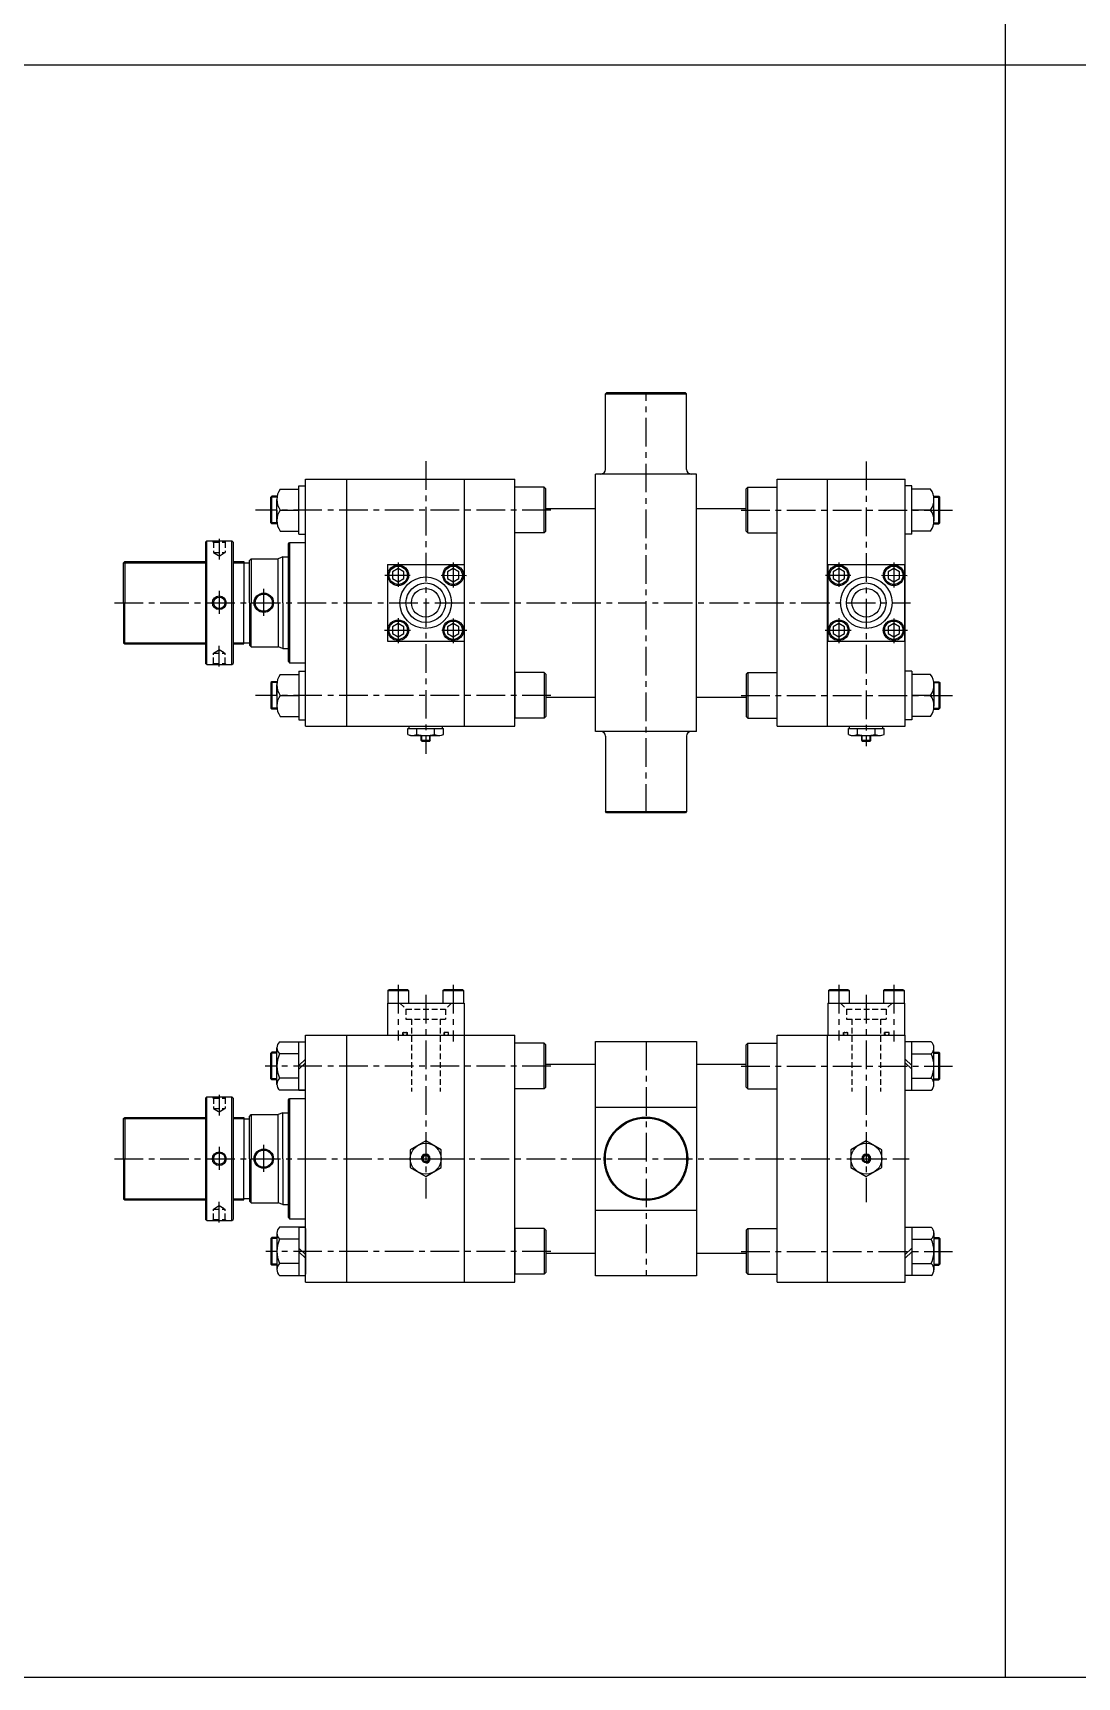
# Model space of a CAD drawing. Extents: x -819 to 9946, y 0 to 4813.
# Drawn here: x 602 to 1514, y 0 to 1437 of the extents above; entities that cross this region are included whole.
import ezdxf

# ---------------------------------------------------------------- set-up
doc = ezdxf.new("R2010")
doc.units = 0
doc.header["$LTSCALE"] = 10
doc.header["$MEASUREMENT"] = 0
for name, pattern in [('CENTER', [2, 1.25, -0.25, 0.25, -0.25]), ('CENTERX2', [4, 2.5, -0.5, 0.5, -0.5]), ('HIDDENX2', [0.75, 0.5, -0.25])]:
    doc.linetypes.add(name, pattern=pattern)
doc.layers.get('0').update_dxf_attribs({"linetype": 'CONTINUOUS'})
for name, color, linetype in [('BOM-UDEF', 3, 'CONTINUOUS'), ('CEN', 1, 'CENTERX2'), ('DIM', 2, 'CONTINUOUS'), ('HID', 2, 'HIDDENX2'), ('ML', 7, 'CONTINUOUS')]:
    doc.layers.add(name, color=color, linetype=linetype)

msp = doc.modelspace()

# ---------------------------------------------------------------- linework, layer by layer
for p, q in [((1451.42, 0), (1451.42, 2826.778)), ((5972.619, 1408.728), (0, 1408.728)), ((0, 0), (9946.14, 0))]:
    msp.add_line(p, q)
at = {"color": 7, "linetype": 'Continuous'}
for p, q in [((929.254, 823.952), (929.254, 828.969)), ((929.254, 828.969), (935.592, 828.969)), ((930.254, 828.969), (930.254, 830.969)), ((930.254, 830.969), (959.431, 830.969)), ((932.429, 822.969), (957.255, 822.969)), ((935.592, 828.969), (960.431, 828.969)), ((937.048, 823.952), (937.048, 828.969)), ((940.842, 823.224), (940.842, 823.226)), ((940.842, 818.469), (940.842, 822.969)), ((948.842, 818.469), (948.842, 822.969)), ((952.636, 823.952), (952.636, 828.969)), ((959.431, 828.969), (959.431, 830.969)), ((960.431, 823.952), (960.431, 828.969)), ((1314.254, 823.952), (1314.254, 828.969)), ((1314.254, 828.969), (1320.592, 828.969)), ((1315.254, 828.969), (1315.254, 830.969)), ((1315.254, 830.969), (1344.431, 830.969)), ((1317.429, 822.969), (1342.255, 822.969)), ((1320.592, 828.969), (1345.431, 828.969)), ((1322.048, 823.952), (1322.048, 828.969)), ((1325.842, 823.224), (1325.842, 823.226)), ((1325.842, 818.469), (1325.842, 822.969)), ((1333.842, 818.469), (1333.842, 822.969)), ((1337.636, 823.952), (1337.636, 828.969)), ((1344.431, 828.969), (1344.431, 830.969)), ((1345.431, 823.952), (1345.431, 828.969)), ((940.842, 818.469), (941.342, 817.969)), ((948.842, 818.469), (940.842, 818.469)), ((941.342, 817.969), (948.342, 817.969)), ((948.842, 818.469), (948.342, 817.969)), ((1325.842, 818.469), (1326.342, 817.969)), ((1333.842, 818.469), (1325.842, 818.469)), ((1326.342, 817.969), (1333.342, 817.969)), ((1333.842, 818.469), (1333.342, 817.969))]:
    msp.add_line(p, q, dxfattribs=at)
at = {"color": 1, "linetype": 'CENTER', "ltscale": 5}
for p, q in [((931.342, 453.074), (958.342, 453.074)), ((1316.342, 453.074), (1343.342, 453.074))]:
    msp.add_line(p, q, dxfattribs=at)
at = {"color": 7, "linetype": 'Continuous'}
for points in [[(931.342, 445.28), (944.842, 437.485), (958.342, 445.28), (958.342, 460.868), (944.842, 468.662), (931.342, 460.868)], [(1316.342, 445.28), (1329.842, 437.485), (1343.342, 445.28), (1343.342, 460.868), (1329.842, 468.662), (1316.342, 460.868)], [(943.399, 455.574), (941.955, 453.074), (943.399, 450.574), (946.285, 450.574), (947.729, 453.074), (946.285, 455.574)], [(1328.399, 455.574), (1326.955, 453.074), (1328.399, 450.574), (1331.285, 450.574), (1332.729, 453.074), (1331.285, 455.574)]]:
    msp.add_lwpolyline(points, close=True, dxfattribs=at)
for centre, radius in [((944.842, 453.074), 13.5), ((1329.842, 453.074), 13.5), ((944.842, 453.074), 3.5), ((1329.842, 453.074), 3.5)]:
    msp.add_circle(centre, radius, dxfattribs=at)
for centre, radius, start, end in [((932.429, 828.592), 5.623, 235.615753, 270), ((933.151, 831.189), 8.22, 241.700645, 298.299355), ((944.834, 854.316), 31.347, 255.617183, 270.014071), ((944.85, 854.316), 31.347, 269.985929, 284.382817), ((956.533, 831.189), 8.22, 241.700645, 298.299355), ((1317.429, 828.592), 5.623, 235.615753, 270), ((1318.151, 831.189), 8.22, 241.700645, 298.299355), ((1329.834, 854.316), 31.347, 255.617183, 270.014071), ((1329.85, 854.316), 31.347, 269.985929, 284.382817), ((1341.533, 831.189), 8.22, 241.700645, 298.299355)]:
    msp.add_arc(centre, radius, start, end, dxfattribs=at)
at = {"layer": 'BOM-UDEF', "color": 0}
for p, q in [((1093.342, 826.469), (1093.342, 1051.469)), ((1181.342, 826.469), (1181.342, 1051.469)), ((1093.342, 555.574), (1181.342, 555.574)), ((1093.342, 350.574), (1093.342, 555.574)), ((1181.342, 555.574), (1181.342, 350.574)), ((1093.342, 498.074), (1181.342, 498.074)), ((1093.342, 408.074), (1181.342, 408.074)), ((1181.342, 350.574), (1093.342, 350.574))]:
    msp.add_line(p, q, dxfattribs=at)
for radius in [36.5, 35.5]:
    msp.add_circle((1137.342, 453.074), radius, dxfattribs=at)
at = {"layer": 'CEN'}
for p, q in [((1137.342, 755.469), (1137.342, 1122.469)), ((944.842, 1062.669), (944.842, 806.797)), ((1329.842, 1062.262), (1329.842, 813.65)), ((1054.168, 1019.969), (796.192, 1019.969)), ((1220.516, 1019.969), (1405.257, 1019.969)), ((764.463, 994.713), (764.463, 976.657)), ((819.842, 978.969), (824.842, 978.969)), ((909.197, 962.969), (931.352, 962.969)), ((920.842, 974.195), (920.842, 952.973)), ((958.25, 962.969), (980.616, 962.885)), ((968.842, 974.236), (968.842, 952.237)), ((1294.197, 962.969), (1316.352, 962.969)), ((1305.842, 974.195), (1305.842, 952.973)), ((1343.25, 962.969), (1365.616, 962.885)), ((1353.842, 974.236), (1353.842, 952.237)), ((764.463, 949.479), (764.463, 929.203)), ((803.342, 927.509), (803.342, 951.005)), ((672.897, 938.969), (1368.422, 938.969)), ((920.842, 925.478), (920.842, 903.563)), ((968.842, 925.11), (968.842, 903.518)), ((1305.842, 925.478), (1305.842, 903.563)), ((1353.842, 925.11), (1353.842, 903.518)), ((908.858, 914.969), (931.598, 914.969)), ((958.864, 914.969), (980.871, 914.969)), ((1293.858, 914.969), (1316.598, 914.969)), ((1343.864, 914.969), (1365.871, 914.969)), ((764.463, 883.225), (764.463, 901.281)), ((819.842, 898.969), (824.842, 898.969)), ((1054.168, 857.969), (796.192, 857.969)), ((1220.516, 857.969), (1405.257, 857.969)), ((920.842, 605.074), (920.842, 556.469)), ((968.842, 605.074), (968.842, 555.483)), ((1305.842, 605.074), (1305.842, 556.469)), ((1353.842, 605.074), (1353.842, 555.483)), ((944.842, 596.348), (944.842, 418.349)), ((1329.842, 596.348), (1329.842, 415.161)), ((1137.342, 555.574), (1137.342, 350.574)), ((1054.168, 534.074), (804.558, 534.074)), ((1220.516, 534.074), (1405.257, 534.074)), ((764.463, 508.818), (764.463, 490.762)), ((819.842, 493.074), (824.842, 493.074)), ((764.463, 463.584), (764.463, 443.307)), ((803.342, 441.614), (803.342, 465.11)), ((672.897, 453.074), (1367.305, 453.074)), ((764.463, 397.329), (764.463, 415.386)), ((819.842, 413.074), (824.842, 413.074)), ((1054.168, 372.074), (805.212, 372.074)), ((1220.516, 372.074), (1405.257, 372.074))]:
    msp.add_line(p, q, dxfattribs=at)
at = {"layer": 'DIM'}
for p, q in [((680.842, 973.969), (752.463, 973.969)), ((776.463, 973.969), (785.842, 973.969)), ((776.567, 973.969), (785.842, 973.969)), ((680.842, 903.969), (752.463, 903.969)), ((776.463, 903.969), (785.842, 903.969)), ((776.567, 903.969), (785.842, 903.969)), ((680.842, 488.074), (752.463, 488.074)), ((776.463, 488.074), (785.842, 488.074)), ((776.567, 488.074), (785.842, 488.074)), ((680.842, 418.074), (752.463, 418.074)), ((776.463, 418.074), (785.842, 418.074)), ((776.567, 418.074), (785.842, 418.074))]:
    msp.add_line(p, q, dxfattribs=at)
at = {"layer": 'HID'}
for p, q in [((759.463, 991.969), (758.463, 992.969)), ((759.463, 991.969), (759.463, 982.969)), ((759.463, 991.969), (769.463, 991.969)), ((769.463, 991.969), (770.463, 992.969)), ((769.463, 991.969), (769.463, 982.969)), ((759.463, 982.969), (769.463, 982.969)), ((759.463, 982.969), (764.463, 979.803)), ((764.463, 979.803), (769.463, 982.969)), ((759.463, 894.969), (764.463, 898.135)), ((759.463, 885.969), (759.463, 894.969)), ((759.463, 894.969), (769.463, 894.969)), ((764.463, 898.135), (769.463, 894.969)), ((769.463, 885.969), (769.463, 894.969)), ((759.463, 885.969), (758.463, 884.969)), ((759.463, 885.969), (769.463, 885.969)), ((769.463, 885.969), (770.463, 884.969)), ((922.342, 589.074), (927.592, 583.824)), ((927.592, 583.824), (962.092, 583.824)), ((927.592, 583.824), (927.592, 575.074)), ((927.592, 575.074), (962.092, 575.074)), ((932.342, 575.074), (932.342, 511.938)), ((957.342, 575.074), (957.342, 511.938)), ((967.342, 589.074), (962.092, 583.824)), ((962.092, 583.824), (962.092, 575.074)), ((1307.342, 589.074), (1312.592, 583.824)), ((1312.592, 583.824), (1347.092, 583.824)), ((1312.592, 583.824), (1312.592, 575.074)), ((1312.592, 575.074), (1347.092, 575.074)), ((1317.342, 575.074), (1317.342, 511.938)), ((1342.342, 575.074), (1342.342, 511.938)), ((1352.342, 589.074), (1347.092, 583.824)), ((1347.092, 583.824), (1347.092, 575.074)), ((924.842, 563.474), (928.842, 563.474)), ((924.842, 561.074), (924.842, 563.474)), ((928.842, 561.074), (928.842, 563.474)), ((960.842, 561.074), (960.842, 563.474)), ((964.842, 563.474), (960.842, 563.474)), ((964.842, 561.074), (964.842, 563.474)), ((1309.842, 563.474), (1313.842, 563.474)), ((1309.842, 561.074), (1309.842, 563.474)), ((1313.842, 561.074), (1313.842, 563.474)), ((1345.842, 561.074), (1345.842, 563.474)), ((1349.842, 563.474), (1345.842, 563.474)), ((1349.842, 561.074), (1349.842, 563.474)), ((759.463, 506.074), (758.463, 507.074)), ((759.463, 506.074), (759.463, 497.074)), ((759.463, 506.074), (769.463, 506.074)), ((769.463, 506.074), (770.463, 507.074)), ((769.463, 506.074), (769.463, 497.074)), ((759.463, 497.074), (769.463, 497.074)), ((759.463, 497.074), (764.463, 493.908)), ((764.463, 493.908), (769.463, 497.074)), ((759.463, 409.074), (764.463, 412.24)), ((759.463, 400.074), (759.463, 409.074)), ((759.463, 409.074), (769.463, 409.074)), ((764.463, 412.24), (769.463, 409.074)), ((769.463, 400.074), (769.463, 409.074)), ((759.463, 400.074), (758.463, 399.074)), ((759.463, 400.074), (769.463, 400.074)), ((769.463, 400.074), (770.463, 399.074))]:
    msp.add_line(p, q, dxfattribs=at)
for centre, start, end in [((926.124, 562.274), 90, 270), ((927.508, 562.274), 270, 90), ((962.177, 562.274), 90, 270), ((963.561, 562.274), 270, 90), ((1311.124, 562.274), 90, 270), ((1312.508, 562.274), 270, 90), ((1347.177, 562.274), 90, 270), ((1348.561, 562.274), 270, 90)]:
    msp.add_arc(centre, 1.2, start, end, dxfattribs=at)
at = {"layer": 'ML'}
for p, q in [((1102.842, 1122.469), (1101.842, 1121.469)), ((1101.842, 1055.469), (1101.842, 1121.469)), ((1101.842, 1121.469), (1172.842, 1121.469)), ((1171.842, 1122.469), (1102.842, 1122.469)), ((1172.842, 1121.469), (1171.842, 1122.469)), ((1172.842, 1055.469), (1172.842, 1121.469)), ((1181.342, 1051.469), (1093.342, 1051.469)), ((817.682, 1038.329), (833.91, 1038.329)), ((833.91, 998.769), (833.91, 1041.169)), ((833.91, 1041.169), (839.91, 1041.169)), ((839.842, 830.969), (839.842, 1046.969)), ((839.842, 1046.969), (1022.842, 1046.969)), ((839.842, 830.969), (839.842, 1046.969)), ((875.842, 830.969), (875.842, 1046.969)), ((978.842, 830.969), (978.842, 1046.969)), ((978.842, 830.969), (978.842, 1046.969)), ((1022.842, 830.969), (1022.842, 1046.969)), ((1048.342, 1039.969), (1022.842, 1039.969)), ((1022.842, 999.969), (1022.842, 1039.969)), ((1048.342, 999.969), (1048.342, 1039.969)), ((1049.842, 1038.469), (1048.342, 1039.969)), ((1049.842, 1001.469), (1049.842, 1038.469)), ((1224.842, 1038.469), (1226.342, 1039.969)), ((1224.842, 1001.469), (1224.842, 1038.469)), ((1226.342, 1039.969), (1251.842, 1039.969)), ((1226.342, 999.969), (1226.342, 1039.969)), ((1251.842, 830.969), (1251.842, 1046.969)), ((1251.842, 1046.969), (1363.842, 1046.969)), ((1295.842, 830.969), (1295.842, 1046.969)), ((1369.774, 1041.169), (1363.774, 1041.169)), ((1363.842, 830.969), (1363.842, 1046.969)), ((1369.774, 998.769), (1369.774, 1041.169)), ((1386.002, 1038.329), (1369.774, 1038.329)), ((810.31, 1031.969), (809.51, 1031.169)), ((809.51, 1008.769), (809.51, 1031.169)), ((810.31, 1007.969), (810.31, 1031.969)), ((814.71, 1031.969), (810.31, 1031.969)), ((814.71, 1019.969), (814.71, 1029.294)), ((1049.842, 1021.469), (1093.342, 1021.469)), ((1181.342, 1021.469), (1224.842, 1021.469)), ((1388.974, 1031.969), (1393.374, 1031.969)), ((1388.974, 1019.969), (1388.974, 1029.294)), ((1393.374, 1007.969), (1393.374, 1031.969)), ((1393.374, 1031.969), (1394.174, 1031.169)), ((1394.174, 1008.769), (1394.174, 1031.169)), ((810.31, 1007.969), (809.51, 1008.769)), ((814.71, 1007.969), (810.31, 1007.969)), ((814.71, 1009.345), (814.71, 1019.969)), ((814.71, 1019.969), (814.71, 1010.644)), ((817.682, 1019.969), (833.91, 1019.969)), ((1386.002, 1019.969), (1369.774, 1019.969)), ((1388.974, 1009.345), (1388.974, 1019.969)), ((1388.974, 1019.969), (1388.974, 1010.644)), ((1388.974, 1007.969), (1393.374, 1007.969)), ((1393.374, 1007.969), (1394.174, 1008.769)), ((753.463, 992.969), (752.463, 991.969)), ((752.463, 991.969), (752.463, 885.969)), ((753.463, 992.969), (775.463, 992.969)), ((753.463, 884.969), (753.463, 992.969)), ((775.463, 992.969), (776.463, 991.969)), ((775.463, 884.969), (775.463, 992.969)), ((776.463, 991.969), (776.463, 885.969)), ((817.682, 1001.609), (833.91, 1001.609)), ((833.91, 998.769), (839.91, 998.769)), ((1048.342, 999.969), (1022.842, 999.969)), ((1049.842, 1001.469), (1048.342, 999.969)), ((1224.842, 1001.469), (1226.342, 999.969)), ((1226.342, 999.969), (1251.842, 999.969)), ((1369.774, 998.769), (1363.774, 998.769)), ((1386.002, 1001.609), (1369.774, 1001.609)), ((790.842, 975.969), (792.342, 977.469)), ((792.342, 977.469), (792.342, 938.969)), ((792.342, 977.469), (815.842, 977.469)), ((819.842, 978.969), (815.842, 977.469)), ((815.842, 938.969), (815.842, 977.469)), ((819.842, 978.969), (824.842, 978.969)), ((819.842, 938.969), (819.842, 978.969)), ((824.842, 990.469), (825.842, 991.469)), ((824.842, 887.469), (824.842, 990.469)), ((824.842, 990.469), (824.842, 887.469)), ((825.842, 991.469), (839.842, 991.469)), ((825.842, 886.469), (825.842, 991.469)), ((825.842, 991.469), (825.842, 886.469)), ((680.842, 973.969), (681.842, 974.969)), ((680.842, 938.969), (680.842, 973.969)), ((681.842, 974.969), (752.463, 974.969)), ((681.842, 974.969), (681.842, 938.969)), ((776.463, 974.969), (785.842, 974.969)), ((776.567, 974.969), (785.842, 974.969)), ((785.842, 974.969), (785.842, 938.969)), ((785.842, 973.869), (790.842, 973.869)), ((790.842, 938.969), (790.842, 975.969)), ((911.342, 972.469), (911.342, 905.469)), ((911.342, 972.469), (978.342, 972.469)), ((978.342, 972.469), (978.342, 905.469)), ((1296.342, 972.469), (1296.342, 905.469)), ((1296.342, 972.469), (1363.342, 972.469)), ((1363.342, 972.469), (1363.342, 905.469)), ((680.842, 938.969), (680.842, 903.969)), ((681.842, 902.969), (681.842, 938.969)), ((785.842, 902.969), (785.842, 938.969)), ((790.842, 938.969), (790.842, 901.969)), ((792.342, 900.469), (792.342, 938.969)), ((815.842, 938.969), (815.842, 900.469)), ((819.842, 938.969), (819.842, 898.969)), ((911.342, 905.469), (978.342, 905.469)), ((1296.342, 905.469), (1363.342, 905.469)), ((680.842, 903.969), (681.842, 902.969)), ((681.842, 902.969), (752.463, 902.969)), ((776.463, 902.969), (785.842, 902.969)), ((776.567, 902.969), (785.842, 902.969)), ((785.842, 904.069), (790.842, 904.069)), ((790.842, 901.969), (792.342, 900.469)), ((792.342, 900.469), (815.842, 900.469)), ((819.842, 898.969), (815.842, 900.469)), ((819.842, 898.969), (824.842, 898.969)), ((753.463, 884.969), (752.463, 885.969)), ((753.463, 884.969), (775.463, 884.969)), ((775.463, 884.969), (776.463, 885.969)), ((824.842, 887.469), (825.842, 886.469)), ((825.842, 886.469), (839.842, 886.469)), ((833.91, 879.169), (833.91, 836.769)), ((833.91, 879.169), (839.91, 879.169)), ((1022.842, 877.969), (1022.842, 837.969)), ((1048.342, 877.969), (1022.842, 877.969)), ((1048.342, 877.969), (1048.342, 837.969)), ((1049.842, 876.469), (1048.342, 877.969)), ((1224.842, 876.469), (1226.342, 877.969)), ((1226.342, 877.969), (1226.342, 837.969)), ((1226.342, 877.969), (1251.842, 877.969)), ((1369.774, 879.169), (1363.774, 879.169)), ((1369.774, 879.169), (1369.774, 836.769)), ((810.31, 869.969), (809.51, 869.169)), ((809.51, 869.169), (809.51, 846.769)), ((810.31, 869.969), (810.31, 845.969)), ((814.71, 869.969), (810.31, 869.969)), ((814.71, 868.593), (814.71, 857.969)), ((814.71, 857.969), (814.71, 867.294)), ((817.682, 876.329), (833.91, 876.329)), ((1049.842, 876.469), (1049.842, 839.469)), ((1224.842, 876.469), (1224.842, 839.469)), ((1386.002, 876.329), (1369.774, 876.329)), ((1388.974, 869.969), (1393.374, 869.969)), ((1388.974, 868.593), (1388.974, 857.969)), ((1388.974, 857.969), (1388.974, 867.294)), ((1393.374, 869.969), (1393.374, 845.969)), ((1393.374, 869.969), (1394.174, 869.169)), ((1394.174, 869.169), (1394.174, 846.769)), ((814.71, 857.969), (814.71, 848.644)), ((817.682, 857.969), (833.91, 857.969)), ((1049.842, 856.469), (1093.342, 856.469)), ((1181.342, 856.469), (1224.842, 856.469)), ((1386.002, 857.969), (1369.774, 857.969)), ((1388.974, 857.969), (1388.974, 848.644)), ((810.31, 845.969), (809.51, 846.769)), ((814.71, 845.969), (810.31, 845.969)), ((817.682, 839.609), (833.91, 839.609)), ((833.91, 836.769), (839.91, 836.769)), ((1048.342, 837.969), (1022.842, 837.969)), ((1049.842, 839.469), (1048.342, 837.969)), ((1224.842, 839.469), (1226.342, 837.969)), ((1226.342, 837.969), (1251.842, 837.969)), ((1369.774, 836.769), (1363.774, 836.769)), ((1386.002, 839.609), (1369.774, 839.609)), ((1388.974, 845.969), (1393.374, 845.969)), ((1393.374, 845.969), (1394.174, 846.769)), ((839.842, 830.969), (1022.842, 830.969)), ((1181.342, 826.469), (1093.342, 826.469)), ((1101.842, 822.469), (1101.842, 756.469)), ((1172.842, 822.469), (1172.842, 756.469)), ((1251.842, 830.969), (1363.842, 830.969)), ((1102.842, 755.469), (1101.842, 756.469)), ((1101.842, 756.469), (1172.842, 756.469)), ((1171.842, 755.469), (1102.842, 755.469)), ((1172.842, 756.469), (1171.842, 755.469)), ((911.842, 600.074), (912.842, 601.074)), ((911.842, 600.074), (929.842, 600.074)), ((911.842, 600.074), (911.842, 589.074)), ((912.842, 601.074), (928.842, 601.074)), ((928.842, 601.074), (929.842, 600.074)), ((929.842, 600.074), (929.842, 589.074)), ((959.842, 600.074), (960.842, 601.074)), ((959.842, 600.074), (977.842, 600.074)), ((959.842, 600.074), (959.842, 589.074)), ((960.842, 601.074), (976.842, 601.074)), ((976.842, 601.074), (977.842, 600.074)), ((977.842, 600.074), (977.842, 589.074)), ((1296.842, 600.074), (1297.842, 601.074)), ((1296.842, 600.074), (1314.842, 600.074)), ((1296.842, 600.074), (1296.842, 589.074)), ((1297.842, 601.074), (1313.842, 601.074)), ((1313.842, 601.074), (1314.842, 600.074)), ((1314.842, 600.074), (1314.842, 589.074)), ((1344.842, 600.074), (1345.842, 601.074)), ((1344.842, 600.074), (1362.842, 600.074)), ((1344.842, 600.074), (1344.842, 589.074)), ((1345.842, 601.074), (1361.842, 601.074)), ((1361.842, 601.074), (1362.842, 600.074)), ((1362.842, 600.074), (1362.842, 589.074)), ((911.342, 589.074), (978.342, 589.074)), ((911.342, 589.074), (911.342, 561.074)), ((978.342, 589.074), (978.342, 561.074)), ((1296.342, 589.074), (1363.342, 589.074)), ((1296.342, 589.074), (1296.342, 561.074)), ((1363.342, 589.074), (1363.342, 561.074)), ((839.842, 345.074), (839.842, 561.074)), ((839.842, 561.074), (1022.842, 561.074)), ((875.842, 345.074), (875.842, 561.074)), ((978.842, 345.074), (978.842, 561.074)), ((978.842, 345.074), (978.842, 561.074)), ((1022.842, 345.074), (1022.842, 561.074)), ((1251.842, 345.074), (1251.842, 561.074)), ((1251.842, 561.074), (1363.842, 561.074)), ((1295.842, 345.074), (1295.842, 561.074)), ((1363.842, 345.074), (1363.842, 561.074)), ((810.342, 546.074), (809.542, 545.274)), ((810.342, 522.074), (810.342, 546.074)), ((814.742, 546.074), (810.342, 546.074)), ((814.742, 534.074), (814.742, 550.095)), ((817.142, 555.274), (839.942, 555.274)), ((833.942, 512.874), (833.942, 555.274)), ((839.842, 514.074), (839.842, 554.074)), ((839.842, 514.074), (839.842, 554.074)), ((839.842, 514.074), (839.842, 554.074)), ((1022.842, 514.074), (1022.842, 554.074)), ((1048.342, 554.074), (1022.842, 554.074)), ((1048.342, 514.074), (1048.342, 554.074)), ((1049.842, 552.574), (1048.342, 554.074)), ((1049.842, 515.574), (1049.842, 552.574)), ((1224.842, 552.574), (1226.342, 554.074)), ((1224.842, 515.574), (1224.842, 552.574)), ((1226.342, 514.074), (1226.342, 554.074)), ((1226.342, 554.074), (1251.842, 554.074)), ((1386.574, 555.274), (1363.774, 555.274)), ((1369.774, 512.874), (1369.774, 555.274)), ((1388.974, 534.074), (1388.974, 550.095)), ((1388.974, 546.074), (1393.374, 546.074)), ((1393.374, 522.074), (1393.374, 546.074)), ((1393.374, 546.074), (1394.174, 545.274)), ((809.542, 522.874), (809.542, 545.274)), ((814.742, 523.45), (814.742, 534.074)), ((833.942, 544.698), (817.142, 544.698)), ((833.942, 534.57), (839.874, 539.988)), ((833.942, 531.373), (839.874, 536.791)), ((1049.842, 535.574), (1093.342, 535.574)), ((1181.342, 535.574), (1224.842, 535.574)), ((1369.774, 534.57), (1363.842, 539.988)), ((1369.774, 531.373), (1363.842, 536.791)), ((1369.774, 544.698), (1386.574, 544.698)), ((1388.974, 523.45), (1388.974, 534.074)), ((1394.174, 522.874), (1394.174, 545.274)), ((810.342, 522.074), (809.542, 522.874)), ((814.742, 522.074), (810.342, 522.074)), ((814.742, 517.783), (814.742, 523.45)), ((833.942, 523.45), (817.142, 523.45)), ((1369.774, 523.45), (1386.574, 523.45)), ((1388.974, 517.783), (1388.974, 523.45)), ((1388.974, 522.074), (1393.374, 522.074)), ((1393.374, 522.074), (1394.174, 522.874)), ((753.463, 507.074), (752.463, 506.074)), ((752.463, 506.074), (752.463, 400.074)), ((753.463, 507.074), (775.463, 507.074)), ((753.463, 399.074), (753.463, 507.074)), ((775.463, 507.074), (776.463, 506.074)), ((775.463, 399.074), (775.463, 507.074)), ((776.463, 506.074), (776.463, 400.074)), ((839.942, 512.874), (817.142, 512.874)), ((824.842, 504.574), (825.842, 505.574)), ((824.842, 401.574), (824.842, 504.574)), ((824.842, 504.574), (824.842, 401.574)), ((825.842, 505.574), (839.842, 505.574)), ((825.842, 400.574), (825.842, 505.574)), ((825.842, 505.574), (825.842, 400.574)), ((833.91, 512.874), (839.91, 512.874)), ((1048.342, 514.074), (1022.842, 514.074)), ((1049.842, 515.574), (1048.342, 514.074)), ((1224.842, 515.574), (1226.342, 514.074)), ((1226.342, 514.074), (1251.842, 514.074)), ((1363.774, 512.874), (1386.574, 512.874)), ((680.842, 488.074), (681.842, 489.074)), ((681.842, 489.074), (752.463, 489.074)), ((681.842, 489.074), (681.842, 453.074)), ((776.463, 489.074), (785.842, 489.074)), ((776.567, 489.074), (785.842, 489.074)), ((785.842, 489.074), (785.842, 453.074)), ((790.842, 490.074), (792.342, 491.574)), ((790.842, 453.074), (790.842, 490.074)), ((792.342, 491.574), (792.342, 453.074)), ((792.342, 491.574), (815.842, 491.574)), ((819.842, 493.074), (815.842, 491.574)), ((815.842, 453.074), (815.842, 491.574)), ((819.842, 493.074), (824.842, 493.074)), ((819.842, 453.074), (819.842, 493.074)), ((680.842, 453.074), (680.842, 488.074)), ((785.842, 487.974), (790.842, 487.974)), ((680.842, 453.074), (680.842, 418.074)), ((681.842, 417.074), (681.842, 453.074)), ((785.842, 417.074), (785.842, 453.074)), ((790.842, 453.074), (790.842, 416.074)), ((792.342, 414.574), (792.342, 453.074)), ((815.842, 453.074), (815.842, 414.574)), ((819.842, 453.074), (819.842, 413.074)), ((680.842, 418.074), (681.842, 417.074)), ((681.842, 417.074), (752.463, 417.074)), ((776.463, 417.074), (785.842, 417.074)), ((776.567, 417.074), (785.842, 417.074)), ((785.842, 418.174), (790.842, 418.174)), ((790.842, 416.074), (792.342, 414.574)), ((792.342, 414.574), (815.842, 414.574)), ((819.842, 413.074), (815.842, 414.574)), ((819.842, 413.074), (824.842, 413.074)), ((753.463, 399.074), (752.463, 400.074)), ((753.463, 399.074), (775.463, 399.074)), ((775.463, 399.074), (776.463, 400.074)), ((814.742, 388.365), (814.742, 382.698)), ((839.942, 393.274), (817.142, 393.274)), ((824.842, 401.574), (825.842, 400.574)), ((825.842, 400.574), (839.842, 400.574)), ((833.91, 393.274), (839.91, 393.274)), ((833.942, 393.274), (833.942, 350.874)), ((839.842, 392.074), (839.842, 352.074)), ((839.842, 392.074), (839.842, 352.074)), ((1048.342, 392.074), (1022.842, 392.074)), ((1022.842, 392.074), (1022.842, 352.074)), ((1048.342, 392.074), (1048.342, 352.074)), ((1049.842, 390.574), (1048.342, 392.074)), ((1049.842, 390.574), (1049.842, 353.574)), ((1224.842, 390.574), (1226.342, 392.074)), ((1224.842, 390.574), (1224.842, 353.574)), ((1226.342, 392.074), (1226.342, 352.074)), ((1226.342, 392.074), (1251.842, 392.074)), ((1363.774, 393.274), (1386.574, 393.274)), ((1369.774, 393.274), (1369.774, 350.874)), ((1388.974, 388.365), (1388.974, 382.698)), ((810.342, 384.074), (809.542, 383.274)), ((809.542, 383.274), (809.542, 360.874)), ((810.342, 384.074), (810.342, 360.074)), ((814.742, 384.074), (810.342, 384.074)), ((814.742, 382.698), (814.742, 372.074)), ((833.942, 382.698), (817.142, 382.698)), ((833.942, 374.775), (839.874, 369.356)), ((1369.774, 374.775), (1363.842, 369.356)), ((1369.774, 382.698), (1386.574, 382.698)), ((1388.974, 384.074), (1393.374, 384.074)), ((1388.974, 382.698), (1388.974, 372.074)), ((1393.374, 384.074), (1393.374, 360.074)), ((1393.374, 384.074), (1394.174, 383.274)), ((1394.174, 383.274), (1394.174, 360.874)), ((810.342, 360.074), (809.542, 360.874)), ((814.742, 360.074), (810.342, 360.074)), ((814.742, 372.074), (814.742, 356.053)), ((833.942, 361.45), (817.142, 361.45)), ((833.942, 371.578), (839.874, 366.16)), ((1049.842, 370.574), (1093.342, 370.574)), ((1181.342, 370.574), (1224.842, 370.574)), ((1369.774, 371.578), (1363.842, 366.16)), ((1369.774, 361.45), (1386.574, 361.45)), ((1388.974, 372.074), (1388.974, 356.053)), ((1388.974, 360.074), (1393.374, 360.074)), ((1393.374, 360.074), (1394.174, 360.874)), ((817.142, 350.874), (839.942, 350.874)), ((839.842, 345.074), (1022.842, 345.074)), ((1048.342, 352.074), (1022.842, 352.074)), ((1049.842, 353.574), (1048.342, 352.074)), ((1224.842, 353.574), (1226.342, 352.074)), ((1226.342, 352.074), (1251.842, 352.074)), ((1251.842, 345.074), (1363.842, 345.074)), ((1386.574, 350.874), (1363.774, 350.874))]:
    msp.add_line(p, q, dxfattribs=at)
at = {"layer": 'ML', "color": 2}
for p, q in [((814.71, 1031.169), (809.51, 1031.169)), ((1388.974, 1031.169), (1394.174, 1031.169)), ((814.71, 1008.769), (809.51, 1008.769)), ((1388.974, 1008.769), (1394.174, 1008.769)), ((814.71, 869.169), (809.51, 869.169)), ((1388.974, 869.169), (1394.174, 869.169)), ((814.71, 846.769), (809.51, 846.769)), ((1388.974, 846.769), (1394.174, 846.769)), ((941.342, 823.164), (941.342, 823.166)), ((941.342, 817.969), (941.342, 822.969)), ((948.342, 817.969), (948.342, 822.969)), ((1326.342, 823.164), (1326.342, 823.166)), ((1326.342, 817.969), (1326.342, 822.969)), ((1333.342, 817.969), (1333.342, 822.969)), ((814.742, 545.274), (809.542, 545.274)), ((1388.974, 545.274), (1394.174, 545.274)), ((814.742, 522.874), (809.542, 522.874)), ((1388.974, 522.874), (1394.174, 522.874)), ((814.742, 383.274), (809.542, 383.274)), ((1388.974, 383.274), (1394.174, 383.274)), ((814.742, 360.874), (809.542, 360.874)), ((1388.974, 360.874), (1394.174, 360.874))]:
    msp.add_line(p, q, dxfattribs=at)
at = {"layer": 'ML'}
for points in [[(925.842, 965.856), (920.842, 968.743), (915.842, 965.856), (915.842, 960.082), (920.842, 957.196), (925.842, 960.082)], [(973.842, 965.856), (968.842, 968.743), (963.842, 965.856), (963.842, 960.082), (968.842, 957.196), (973.842, 960.082)], [(1310.842, 965.856), (1305.842, 968.743), (1300.842, 965.856), (1300.842, 960.082), (1305.842, 957.196), (1310.842, 960.082)], [(1358.842, 965.856), (1353.842, 968.743), (1348.842, 965.856), (1348.842, 960.082), (1353.842, 957.196), (1358.842, 960.082)], [(925.842, 917.856), (920.842, 920.743), (915.842, 917.856), (915.842, 912.082), (920.842, 909.196), (925.842, 912.082)], [(973.842, 917.856), (968.842, 920.743), (963.842, 917.856), (963.842, 912.082), (968.842, 909.196), (973.842, 912.082)], [(1310.842, 917.856), (1305.842, 920.743), (1300.842, 917.856), (1300.842, 912.082), (1305.842, 909.196), (1310.842, 912.082)], [(1358.842, 917.856), (1353.842, 920.743), (1348.842, 917.856), (1348.842, 912.082), (1353.842, 909.196), (1358.842, 912.082)]]:
    msp.add_lwpolyline(points, close=True, dxfattribs=at)
for centre, radius in [((920.842, 962.969), 9), ((920.842, 962.969), 8), ((968.842, 962.969), 9), ((968.842, 962.969), 8), ((1305.842, 962.969), 9), ((1305.842, 962.969), 8), ((1353.842, 962.969), 9), ((1353.842, 962.969), 8), ((944.842, 938.969), 22.5), ((944.842, 938.969), 17.25), ((944.842, 938.969), 12.5), ((1329.842, 938.969), 22.5), ((1329.842, 938.969), 17.25), ((1329.842, 938.969), 12.5), ((764.463, 938.969), 6), ((764.463, 938.969), 5), ((764.463, 938.969), 5), ((803.342, 938.969), 8.5), ((803.342, 938.969), 7.5), ((920.842, 914.969), 9), ((920.842, 914.969), 8), ((968.842, 914.969), 9), ((968.842, 914.969), 8), ((1305.842, 914.969), 9), ((1305.842, 914.969), 8), ((1353.842, 914.969), 9), ((1353.842, 914.969), 8), ((803.342, 453.074), 8.5), ((803.342, 453.074), 7.5), ((764.463, 453.074), 6), ((764.463, 453.074), 5), ((764.463, 453.074), 5)]:
    msp.add_circle(centre, radius, dxfattribs=at)
for centre, radius, start, end in [((1097.842, 1055.469), 4, 270, 0), ((1176.842, 1055.469), 4, 180, 270), ((830.37, 1029.149), 15.66, 144.112953, 215.887047), ((1373.314, 1029.149), 15.66, 324.112953, 35.887047), ((830.37, 1010.789), 15.66, 144.112953, 215.887047), ((1373.314, 1010.789), 15.66, 324.112953, 35.887047), ((830.37, 867.149), 15.66, 144.112953, 215.887047), ((1373.314, 867.149), 15.66, 324.112953, 35.887047), ((830.37, 848.789), 15.66, 144.112953, 215.887047), ((1373.314, 848.789), 15.66, 324.112953, 35.887047), ((1097.842, 822.469), 4, 0, 90), ((1176.842, 822.469), 4, 90, 180), ((821.766, 549.986), 7.024, 131.162229, 228.837771), ((1381.951, 549.986), 7.024, 311.162229, 48.837771), ((839.457, 534.074), 24.714, 154.540695, 205.459305), ((1364.26, 534.074), 24.714, 334.540695, 25.459305), ((821.738, 518.162), 7.006, 130.993519, 229.006481), ((1381.978, 518.162), 7.006, 310.993519, 49.006481), ((821.738, 387.986), 7.006, 130.993519, 229.006481), ((1381.978, 387.986), 7.006, 310.993519, 49.006481), ((839.457, 372.074), 24.714, 154.540695, 205.459305), ((1364.26, 372.074), 24.714, 334.540695, 25.459305), ((821.766, 356.162), 7.024, 131.162229, 228.837771), ((1381.951, 356.162), 7.024, 311.162229, 48.837771)]:
    msp.add_arc(centre, radius, start, end, dxfattribs=at)
at = {"layer": 'ML', "color": 2}
for centre in [(944.842, 453.074), (1329.842, 453.074)]:
    msp.add_arc(centre, 4, 270, 180, dxfattribs=at)

doc.saveas('drawing.dxf')
